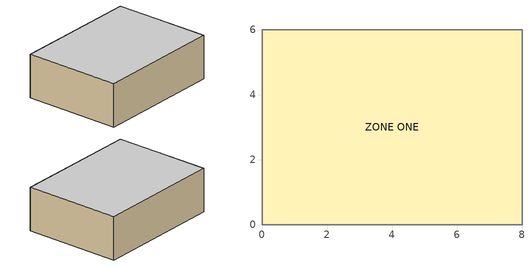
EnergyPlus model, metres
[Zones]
ZONE ONE
 floor adiabatic (LTWALL): 0,0 0,6 8,6 8,0 z0
 wall adiabatic (LTWALL): 8,6 0,6 0,0 8,0 8,6 z0:2.7
 ceiling adiabatic (LTWALL): 0,6 0,0 8,0 8,6 z2.7
[Site:Location]
CHICAGO-OHARE: Latitude {deg}=41.98; Longitude {deg}=-87.9; Time Zone {hr}=-6; Elevation {m}=201
[Building]
GLOBAL ENERGY BALANCE TEST-Window AC: North Axis {deg}=0; Terrain=Country; Loads Convergence Tolerance Value=0.04; Temperature Convergence Tolerance Value {deltaC}=0.004; Solar Distribution=FullInteriorAndExterior; Minimum Number of Warmup Days=6
[Material] Roughness=VeryRough; Thickness {m}=1; Conductivity {W/m-K}=0.04; Density {kg/m3}=32.03; Specific Heat {J/kg-K}=830; Thermal Absorptance=1e-07; Solar Absorptance=1e-07; Visible Absorptance=1e-07
INSULATION-EXT; INSULATION-INT
[Construction]
LTWALL: INSULATION-EXT, INSULATION-INT
[Zone]
ZONE ONE: Type=1; Multiplier=1; Ceiling Height {m}=2.7; Volume {m3}=129.6
[OtherEquipment] Zone or ZoneList=ZONE ONE; Design Level Calculation Method=EquipmentLevel; Fraction Radiant=0; Fraction Lost=0
Name | Schedule | Design Level {W} | Fraction Latent
ZONE ONE OthEq-Cooling | Sch OtherEq-Cool | 1000 | 0.3
ZONE ONE OthEq-Heating | Sch OtherEq-Heat | -1000 | 0
[ZoneControl:Thermostat]
Zone 1 Thermostat: Zone or ZoneList=ZONE ONE; Control Type Schedule=Zone Control Type Sched; Control 1=HeatCool Setpoints Set 1
[ThermostatSetpoint:SingleHeatingOrCooling]
HeatCool Setpoints Set 1: Setpoint Temperature Schedule=HeatCool Setpoints
[Zone equipment]
ZONE ONE: Zone1WindAC, Zone1Baseboard
[ZoneHVAC:WindowAirConditioner]
Zone1WindAC: Availability Schedule=FanAndCoilAvailSched; Maximum Supply Air Flow Rate {m3/s}=0.425; Maximum Outdoor Air Flow Rate {m3/s}=0; Supply Air Fan=Zone1WindACFan; DX Cooling Coil=Zone1WindACDXCoil; Supply Air Fan Operating Mode Schedule=Air Conditioner:Window Zone1WindAC Cycling Fan Schedule; Fan Placement=DrawThrough; Cooling Convergence Tolerance=.000001
[Fan:OnOff]
Zone1WindACFan: Availability Schedule=FanAndCoilAvailSched; Fan Total Efficiency=0.5; Pressure Rise {Pa}=271; Maximum Flow Rate {m3/s}=0.425; Motor Efficiency=1; Motor In Airstream Fraction=1
[Coil:Cooling:DX:SingleSpeed]
Zone1WindACDXCoil: Availability Schedule=FanAndCoilAvailSched; Gross Rated Total Cooling Capacity {W}=8181; Gross Rated Sensible Heat Ratio=0.7774; Gross Rated Cooling COP {W/W}=4.161; Rated Air Flow Rate {m3/s}=0.425; Total Cooling Capacity Function of Temperature Curve=WindACCoolCapFT; Total Cooling Capacity Function of Flow Fraction Curve=WindACCoolCapFFF; Energy Input Ratio Function of Temperature Curve=WindACEIRFT; Energy Input Ratio Function of Flow Fraction Curve=WindACEIRFFF; Part Load Fraction Correlation Curve=WindACPLFFPLR
[ZoneHVAC:Baseboard:Convective:Electric]
Zone1Baseboard: Availability Schedule=FanAndCoilAvailSched; Heating Design Capacity Method=HeatingDesignCapacity; Heating Design Capacity {W}=1100; Efficiency=1
[Schedule:Day:Hourly]
Day Sch 1; SystemOnDaySched: 1, 1, 1, 1, 1, 1, 1, 1, 1, 1, 1, 1, 1, 1, 1, 1, 1, 1, 1, 1, 1, 1, 1, 1
Day Sch 2: 0, 0, 0, 0, 0, 0, 0, 0, 0, 0, 0, 0, 0, 0, 0, 0, 0, 0, 0, 0, 0, 0, 0, 0
Zone HeatCool Setpoint All Days: 22.2, 22.2, 22.2, 22.2, 22.2, 22.2, 22.2, 22.2, 22.2, 22.2, 22.2, 22.2, 22.2, 22.2, 22.2, 22.2, 22.2, 22.2, 22.2, 22.2, 22.2, 22.2, 22.2, 22.2
Control Type All Days-HeatCool: 3, 3, 3, 3, 3, 3, 3, 3, 3, 3, 3, 3, 3, 3, 3, 3, 3, 3, 3, 3, 3, 3, 3, 3
[Schedule:Week:Daily]
Week Sch 1 OtherEq: Day Sch 1, Day Sch 1, Day Sch 1, Day Sch 1, Day Sch 1, Day Sch 1, Day Sch 1, Day Sch 1, Day Sch 1, Day Sch 1, Day Sch 1, Day Sch 1
Week Sch 2 OtherEq: Day Sch 2, Day Sch 2, Day Sch 2, Day Sch 2, Day Sch 2, Day Sch 2, Day Sch 2, Day Sch 2, Day Sch 2, Day Sch 2, Day Sch 2, Day Sch 2
Zone HeatCool Setpoint All Weeks: Zone HeatCool Setpoint All Days, Zone HeatCool Setpoint All Days, Zone HeatCool Setpoint All Days, Zone HeatCool Setpoint All Days, Zone HeatCool Setpoint All Days, Zone HeatCool Setpoint All Days, Zone HeatCool Setpoint All Days, Zone HeatCool Setpoint All Days, Zone HeatCool Setpoint All Days, Zone HeatCool Setpoint All Days, Zone HeatCool Setpoint All Days, Zone HeatCool Setpoint All Days
Control Type All Weeks-HeatCool: Control Type All Days-HeatCool, Control Type All Days-HeatCool, Control Type All Days-HeatCool, Control Type All Days-HeatCool, Control Type All Days-HeatCool, Control Type All Days-HeatCool, Control Type All Days-HeatCool, Control Type All Days-HeatCool, Control Type All Days-HeatCool, Control Type All Days-HeatCool, Control Type All Days-HeatCool, Control Type All Days-HeatCool
FanAndCoilWeekSched: SystemOnDaySched, SystemOnDaySched, SystemOnDaySched, SystemOnDaySched, SystemOnDaySched, SystemOnDaySched, SystemOnDaySched, SystemOnDaySched, SystemOnDaySched, SystemOnDaySched, SystemOnDaySched, SystemOnDaySched
[Schedule:Year]
Sch OtherEq-Cool: Week Sch 2 OtherEq, 1, 1, 4, 30, Week Sch 1 OtherEq, 5, 1, 9, 30, Week Sch 2 OtherEq, 10, 1, 12, 31
Sch OtherEq-Heat: Week Sch 1 OtherEq, 1, 1, 4, 30, Week Sch 2 OtherEq, 5, 1, 9, 30, Week Sch 1 OtherEq, 10, 1, 12, 31
HeatCool Setpoints: Zone HeatCool Setpoint All Weeks, 1, 1, 12, 31
Zone Control Type Sched: Control Type All Weeks-HeatCool, 1, 1, 12, 31
FanAndCoilAvailSched: FanAndCoilWeekSched, 1, 1, 12, 31
[Curve:Biquadratic] Minimum Value of x=13; Maximum Value of x=23.7; Minimum Value of y=0; Maximum Value of y=48.1
Name | Coefficient1 Constant | Coefficient2 x | Coefficient3 x**2 | Coefficient4 y | Coefficient5 y**2 | Coefficient6 x*y
WindACCoolCapFT | 0.438635 | 0.0425918 | 0.00015024 | 0.00100248 | -3.314e-05 | -0.00046664
WindACEIRFT | 0.771276 | -0.0221802 | 0.00074086 | 0.0130685 | 0.00039124 | -0.00082052
[Curve:Quadratic] Coefficient3 x**2=0; Minimum Value of x=0; Maximum Value of x=1
Name | Coefficient1 Constant | Coefficient2 x
WindACCoolCapFFF; WindACEIRFFF | 1 | 0
WindACPLFFPLR | 0.771 | 0.229
[Schedule:Compact]
Air Conditioner:Window Zone1WindAC Cycling Fan Schedule: Through: 12/31, For: AllDays, Until: 24:00, 0
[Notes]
GLOBAL ENERGY BALANCE TEST-Window AC (HVAC-BESTEST Case E100.idf)
Case 100 run with 46.1C weather file
Basic file description: HVAC-BESTEST Low-Mass Building But Adiabatic Surfaces
Author:   R. H. Henninger,  GARD Analytics, Inc.
Date:     July 26, 2006
Run:      12 month run for location
Building: Fictional 1 zone building with near abiabatic surfaces and no windows.
Variety of constant internal loads, no infiltration
Internal: 1000 W sensible for various types.
System:   Window AC.
Plant:    None.
Material layer names follow:
